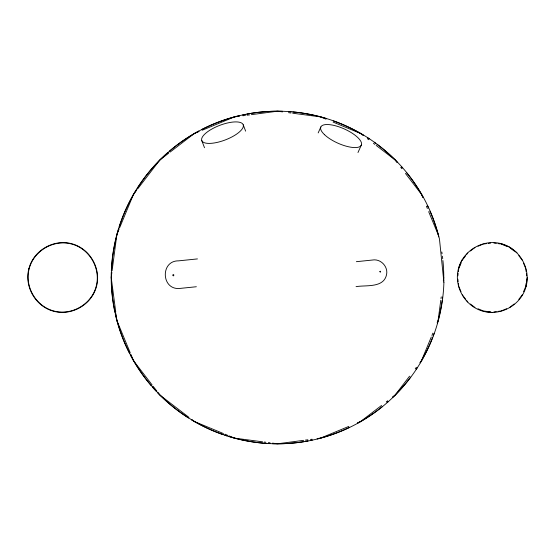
<?xml version="1.0" encoding="UTF-8"?>
<svg xmlns="http://www.w3.org/2000/svg" width="555" height="555" viewBox="0 0 555 555"><rect width="100%" height="100%" fill="white"/><g stroke="black" fill="none" stroke-linecap="round" stroke-linejoin="round"><path stroke-width="0.83" d="M111.867 272.436L111.201 277.5L115.752 312.097M112.089 270.75L116.869 234.46L119.145 228.958M440.781 300.283L438.11 320.54L437.132 322.899M441.003 298.597L441.225 296.911M443.334 280.879L443.778 277.5M458.499 268.447C453.546 286.498 465.118 306.547 483.232 311.279C501.276 316.239 521.325 304.66 526.057 286.553C531.017 268.502 519.438 248.453 501.331 243.721C483.28 238.761 463.231 250.34 458.499 268.447L462.01 260.024M457.847 275.87L458.173 273.428M458.388 271.797L458.708 269.348M525.849 285.652L526.175 283.203M526.39 281.572L526.709 279.13M526.036 286.546L527.229 277.5M119.797 227.383L133.477 194.354L136.585 190.303M458.818 268.537L461.018 263.216M431.27 337.051L421.502 360.646L419.948 362.672M431.922 335.484L432.9 333.118M523.538 291.784L525.745 286.463M318.181 132.916L320.839 126.984M357.982 152.528L361.305 145.119M137.626 188.95L159.902 159.916L168.685 153.18M462.28 260.177L465.784 255.612M466.783 254.308L467.782 253.004M409.583 376.179L395.077 395.084L392.371 397.158M415.279 368.749L416.319 367.396M518.779 299.388L522.283 294.823M170.031 152.146L194.347 133.491L199.065 131.535M470.39 250.999L474.955 247.495M381.569 405.448L360.632 421.509L357.489 422.813M386.294 401.82L387.647 400.786M509.601 307.505L514.166 304.001M202.207 130.231L234.453 116.876L239.517 116.21M477.994 246.24L483.315 244.033M501.248 310.966L506.562 308.76M348.838 426.4L320.526 438.124L317.155 438.568M242.889 115.766L245.421 115.433M247.107 115.211L249.639 114.878M251.332 114.656L277.486 111.208L282.55 111.874M484.127 243.929L486.575 243.61M488.206 243.395L490.648 243.069M493.908 311.931L496.357 311.605M497.988 311.39L500.43 311.071M303.647 440.344L277.486 443.792L272.526 443.133M305.34 440.122L307.872 439.789M310.405 439.456L312.09 439.234M197.441 258.914L178.585 260.85C160.339 260.579 161.214 289.634 179.209 288.496L196.352 286.741M356.359 261.689L374.243 259.851C381.819 259.705 388.271 267.309 386.53 274.787C383.56 288.288 365.738 284.895 356.067 286.657M288.461 112.658L290.993 112.991M292.679 113.213L320.526 116.876L326.035 119.158M493.908 243.069L496.357 243.395M497.988 243.61L500.43 243.929M484.057 311.064L486.575 311.39M488.206 311.605L490.648 311.931M483.232 311.258L492.278 312.451M262.591 441.829L234.453 438.124L228.944 435.841M264.249 442.044L265.9 442.266M268.384 442.592L270.042 442.807M333.111 122.086L360.632 133.491L363.338 135.559M501.325 243.742L509.754 247.232L516.989 252.789M501.248 244.033L506.562 246.24M477.994 308.76L483.315 310.966M223.443 433.566L194.347 421.509L191.642 419.441M225.011 434.211L227.37 435.189M509.601 247.495L514.166 250.999M367.389 138.674L368.735 139.707M373.466 143.336L374.812 144.369M376.165 145.41L395.077 159.916L397.144 162.615M470.39 304.001L474.955 307.505M188.943 417.367L159.902 395.084L157.835 392.385M518.779 255.612L522.283 260.177M400.772 167.346L401.813 168.692M405.434 173.424L421.502 194.354L422.806 197.504M462.28 294.823L465.784 299.388M466.783 300.692L467.782 301.996M152.132 384.955L133.477 360.646L130.876 354.354M153.166 386.308L156.794 391.032M523.538 263.216L525.745 268.537M426.386 206.148L427.364 208.513M428.668 211.656L438.11 234.46M458.818 286.463L461.018 291.784M130.224 352.779L116.869 320.54L115.974 313.79M243.208 124.764A22.172 7.798 -20.9 0 1 214.535 142.919A22.172 7.798 -20.9 0 1 209.728 130.3A22.172 7.798 -20.9 0 1 243.208 124.764L245.643 131.153M201.77 140.554L204.511 147.741M525.849 269.348L526.175 271.797M526.39 273.428L526.709 275.87M457.847 279.13L458.173 281.572M458.388 283.203L458.708 285.652M442.619 297.078A166.292 166.292 0 0 1 442.411 298.777M442.182 300.484A166.292 166.292 0 0 1 437.437 322.982M434.052 333.534A166.292 166.292 0 0 1 433.171 335.948M432.56 337.551A166.292 166.292 0 0 1 420.218 362.831M417.069 367.882A166.292 166.292 0 0 1 416.132 369.311M410.714 377.018A166.292 166.292 0 0 1 392.656 397.449M388.285 401.501A166.292 166.292 0 0 1 387.008 402.632M382.423 406.503A166.292 166.292 0 0 1 357.684 423.174M349.345 427.461A166.292 166.292 0 0 1 317.252 438.963M312.278 440.108A166.292 166.292 0 0 1 310.606 440.462M308.087 440.947A166.292 166.292 0 0 1 305.555 441.405M303.863 441.683A166.292 166.292 0 0 1 272.408 443.709M269.855 443.612A166.292 166.292 0 0 1 268.155 443.528M266.449 443.424A166.292 166.292 0 0 1 228.75 436.487M227.12 435.98A166.292 166.292 0 0 1 224.692 435.182M223.068 434.634A166.292 166.292 0 0 1 191.433 419.788M188.54 417.998A166.292 166.292 0 0 1 157.537 392.669M156.364 391.435A166.292 166.292 0 0 1 152.354 387.015M151.237 385.725A166.292 166.292 0 0 1 130.21 354.7M129.426 353.188A166.292 166.292 0 0 1 115.246 313.95M114.878 312.285A166.292 166.292 0 0 1 111.278 272.422M111.34 270.715A166.292 166.292 0 0 1 118.506 228.757M119.013 227.134A166.292 166.292 0 0 1 136.086 189.99M136.988 188.554A166.292 166.292 0 0 1 167.971 152.368M169.268 151.244A166.292 166.292 0 0 1 198.787 131.015M201.798 129.433A166.292 166.292 0 0 1 239.378 115.634M242.701 114.892A166.292 166.292 0 0 1 245.213 114.372M246.892 114.052A166.292 166.292 0 0 1 249.424 113.595M251.117 113.317A166.292 166.292 0 0 1 282.571 111.291M288.531 111.576A166.292 166.292 0 0 1 291.091 111.77M292.797 111.916A166.292 166.292 0 0 1 326.229 118.513M333.52 120.934A166.292 166.292 0 0 1 363.546 135.212M367.875 137.917A166.292 166.292 0 0 1 369.304 138.854M374.237 142.253A166.292 166.292 0 0 1 375.631 143.259M377.012 144.279A166.292 166.292 0 0 1 397.442 162.331M401.487 166.701A166.292 166.292 0 0 1 402.625 167.985M406.489 172.563A166.292 166.292 0 0 1 423.16 197.302M427.454 205.641A166.292 166.292 0 0 1 428.543 207.965M429.945 211.101A166.292 166.292 0 0 1 438.748 236.916M441.808 251.97A166.292 166.292 0 0 1 442.064 253.67M442.411 256.223A166.292 166.292 0 0 1 442.723 258.776M442.904 260.482A166.292 166.292 0 0 1 443.743 280.885M172.862 275.058C173.618 277.632 174.645 273.254 172.862 275.058M379.891 271.561C380.466 273.504 381.236 270.209 379.891 271.561M28.943 268.453C23.99 286.491 35.555 306.533 53.655 311.258C71.692 316.211 91.728 304.646 96.459 286.546C101.412 268.509 89.841 248.467 71.748 243.742C53.71 238.789 33.668 250.354 28.943 268.453M29.235 268.537C24.323 286.415 35.791 306.277 53.731 310.966C71.609 315.871 91.478 304.404 96.161 286.463C101.072 268.585 89.605 248.723 71.664 244.033C53.786 239.129 33.924 250.596 29.235 268.537M443.903 282.259L439.47 239.073A166.292 166.292 0 0 0 174.485 147.11A166.292 166.292 0 0 0 203.123 426.136A166.292 166.292 0 0 0 443.903 282.259M324.508 134.678A22.172 7.798 24.1 0 0 359.793 146.652A22.172 7.798 24.1 0 0 338.918 126.831A22.172 7.798 24.1 0 0 324.508 134.678"/></g></svg>
